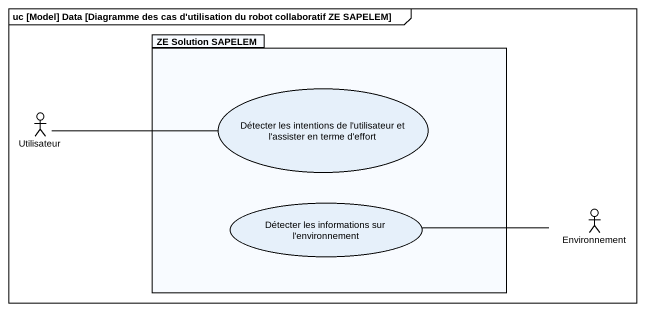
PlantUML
@startuml
mainframe uc [Model] Data [Diagramme des cas d'utilisation du robot collaboratif ZE SAPELEM]
package "ZE Solution SAPELEM" as ZE_Solution_SAPELEM {
  usecase "Détecter les intentions de l'utilisateur et l'assister en terme d'effort" as Détecter_les_intentions_de
  usecase "Détecter les informations sur l'environnement" as Détecter_les_informations
}
actor Utilisateur
actor Environnement
Utilisateur -right- Détecter_les_intentions_de
Détecter_les_informations -right- Environnement
@enduml
